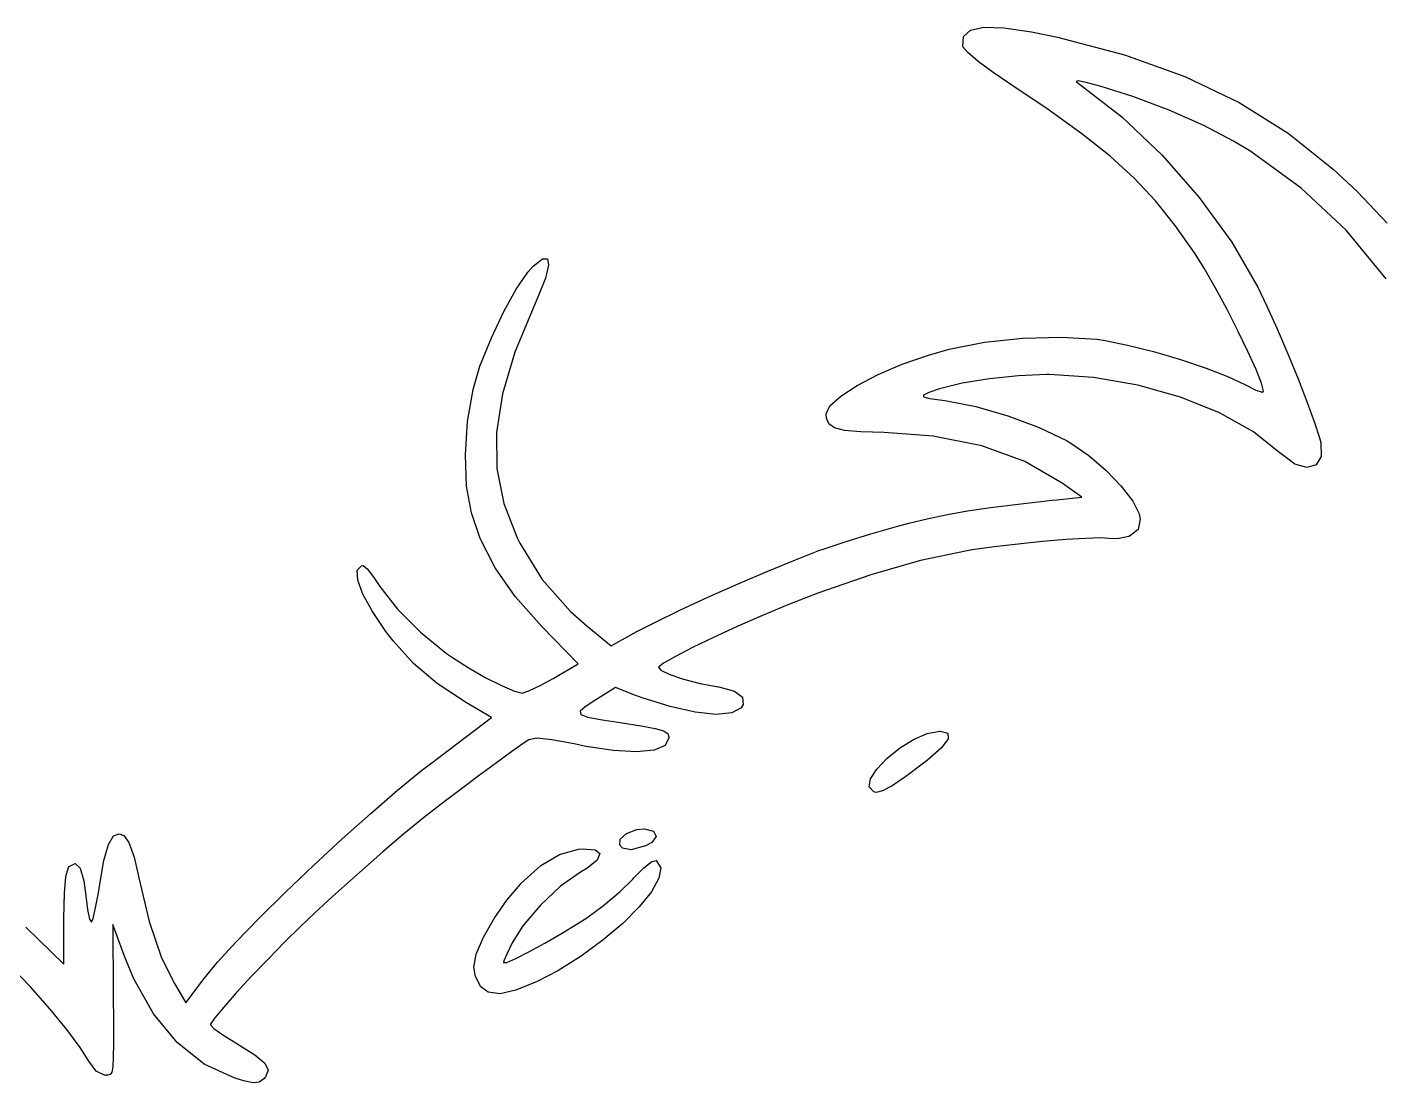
# Model space of a CAD drawing. Header units: inches. Extents: x 3.93 to 7.4, y -5.66 to -1.55.
# Drawn here: x 5.3445 to 5.5126, y -4.603 to -4.4723 of the extents above; entities that cross this region are included whole.
import ezdxf

# ---------------------------------------------------------------- set-up
doc = ezdxf.new("R2010")
doc.units = ezdxf.units.IN
doc.header["$MEASUREMENT"] = 0
doc.layers.add('F.Silkscreen', color=41, linetype='CONTINUOUS', true_color=0xf2eda1)

msp = doc.modelspace()

# ---------------------------------------------------------------- linework, layer by layer
at = {"layer": 'F.Silkscreen', "linetype": 'CONTINUOUS'}
for p, q in [((5.46131, -4.47269), (5.46297, -4.47233)), ((5.46297, -4.47233), (5.46547, -4.4724)), ((5.46547, -4.4724), (5.46886, -4.4729)), ((5.46036, -4.47473), (5.46045, -4.47349)), ((5.46045, -4.47349), (5.46131, -4.47269)), ((5.46886, -4.4729), (5.4721, -4.47358)), ((5.4721, -4.47358), (5.4804, -4.47578)), ((5.46038, -4.47479), (5.46036, -4.47473)), ((5.46098, -4.47549), (5.46038, -4.47479)), ((5.46228, -4.47659), (5.46098, -4.47549)), ((5.4804, -4.47578), (5.48785, -4.47846)), ((5.46412, -4.47795), (5.46228, -4.47659)), ((5.46632, -4.47945), (5.46412, -4.47795)), ((5.47464, -4.47897), (5.47441, -4.47905)), ((5.47441, -4.47905), (5.47482, -4.4794)), ((5.47563, -4.47918), (5.47464, -4.47897)), ((5.47752, -4.47969), (5.47563, -4.47918)), ((5.48785, -4.47846), (5.49457, -4.48166)), ((5.47096, -4.48255), (5.46632, -4.47945)), ((5.47482, -4.4794), (5.47499, -4.47952)), ((5.47499, -4.47952), (5.48008, -4.48345)), ((5.48143, -4.48091), (5.47752, -4.47969)), ((5.47511, -4.48553), (5.47096, -4.48255)), ((5.48592, -4.48261), (5.48143, -4.48091)), ((5.49457, -4.48166), (5.50066, -4.48545)), ((5.48008, -4.48345), (5.48504, -4.48817)), ((5.49021, -4.48451), (5.48592, -4.48261)), ((5.4786, -4.48831), (5.47511, -4.48553)), ((5.49388, -4.48643), (5.49021, -4.48451)), ((5.50066, -4.48545), (5.50624, -4.4899)), ((5.49603, -4.48774), (5.49388, -4.48643)), ((5.48159, -4.49104), (5.4786, -4.48831)), ((5.48504, -4.48817), (5.48965, -4.49343)), ((5.50226, -4.49226), (5.49603, -4.48774)), ((5.50624, -4.4899), (5.50919, -4.49269)), ((5.48423, -4.49385), (5.48159, -4.49104)), ((5.50783, -4.49749), (5.50226, -4.49226)), ((5.48666, -4.49688), (5.48423, -4.49385)), ((5.48965, -4.49343), (5.49368, -4.49897)), ((5.50919, -4.49269), (5.5129, -4.49662)), ((5.48904, -4.50027), (5.48666, -4.49688)), ((5.51277, -4.50349), (5.50783, -4.49749)), ((5.49368, -4.49897), (5.4969, -4.50452)), ((5.40719, -4.50194), (5.40835, -4.50104)), ((5.40835, -4.50104), (5.40898, -4.50101)), ((5.40898, -4.50101), (5.4091, -4.50182)), ((5.49024, -4.50219), (5.48904, -4.50027)), ((5.40508, -4.50477), (5.40653, -4.50268)), ((5.40653, -4.50268), (5.40719, -4.50194)), ((5.4091, -4.50182), (5.4087, -4.50342)), ((5.49161, -4.50458), (5.49024, -4.50219)), ((5.4087, -4.50342), (5.40778, -4.50577)), ((5.40354, -4.50754), (5.40508, -4.50477)), ((5.40778, -4.50577), (5.4073, -4.50684)), ((5.49304, -4.50723), (5.49161, -4.50458)), ((5.4969, -4.50452), (5.49802, -4.50687)), ((5.40201, -4.5108), (5.40354, -4.50754)), ((5.4073, -4.50684), (5.40493, -4.51256)), ((5.49442, -4.50993), (5.49304, -4.50723)), ((5.49802, -4.50687), (5.49929, -4.50969)), ((5.4006, -4.51431), (5.40201, -4.5108)), ((5.46304, -4.51134), (5.46782, -4.51083)), ((5.46782, -4.51083), (5.4726, -4.51071)), ((5.4726, -4.51071), (5.47695, -4.51098)), ((5.47695, -4.51098), (5.47799, -4.51113)), ((5.47799, -4.51113), (5.48077, -4.51169)), ((5.49566, -4.51249), (5.49442, -4.50993)), ((5.49929, -4.50969), (5.5006, -4.51277)), ((5.40493, -4.51256), (5.40337, -4.51774)), ((5.45611, -4.51294), (5.45869, -4.51219)), ((5.45869, -4.51219), (5.46304, -4.51134)), ((5.48077, -4.51169), (5.48398, -4.51251)), ((5.48398, -4.51251), (5.48732, -4.5135)), ((5.49667, -4.51472), (5.49566, -4.51249)), ((5.5006, -4.51277), (5.50187, -4.51588)), ((5.39975, -4.51721), (5.4006, -4.51431)), ((5.44989, -4.51536), (5.45288, -4.51408)), ((5.45288, -4.51408), (5.45611, -4.51294)), ((5.48732, -4.5135), (5.49051, -4.51457)), ((5.4473, -4.5167), (5.44989, -4.51536)), ((5.46368, -4.51587), (5.46031, -4.51642)), ((5.46726, -4.51549), (5.46368, -4.51587)), ((5.47073, -4.51536), (5.46726, -4.51549)), ((5.47105, -4.51536), (5.47073, -4.51536)), ((5.47657, -4.51572), (5.47105, -4.51536)), ((5.48206, -4.51667), (5.47657, -4.51572)), ((5.49051, -4.51457), (5.49327, -4.51564)), ((5.49327, -4.51564), (5.49529, -4.5166)), ((5.49734, -4.51642), (5.49667, -4.51472)), ((5.50187, -4.51588), (5.50301, -4.5188)), ((5.39906, -4.52118), (5.39975, -4.51721)), ((5.40337, -4.51774), (5.40263, -4.52252)), ((5.44526, -4.51801), (5.4473, -4.5167)), ((5.45615, -4.51758), (5.45551, -4.51789)), ((5.45747, -4.51712), (5.45615, -4.51758)), ((5.46031, -4.51642), (5.45747, -4.51712)), ((5.48731, -4.51816), (5.48206, -4.51667)), ((5.49529, -4.5166), (5.49536, -4.51664)), ((5.49536, -4.51664), (5.49663, -4.51728)), ((5.49663, -4.51728), (5.49744, -4.51751)), ((5.49759, -4.51741), (5.49734, -4.51642)), ((5.49744, -4.51751), (5.49759, -4.51741)), ((5.44346, -4.52022), (5.44393, -4.51921)), ((5.44393, -4.51921), (5.44526, -4.51801)), ((5.45551, -4.51789), (5.45549, -4.51812)), ((5.45549, -4.51812), (5.45623, -4.51831)), ((5.45623, -4.51831), (5.45784, -4.51854)), ((5.45784, -4.51854), (5.4584, -4.51861)), ((5.4584, -4.51861), (5.462, -4.51929)), ((5.462, -4.51929), (5.46596, -4.52044)), ((5.49214, -4.5201), (5.48731, -4.51816)), ((5.50301, -4.5188), (5.50392, -4.5213)), ((5.39879, -4.52529), (5.39906, -4.52118)), ((5.44349, -4.52073), (5.44346, -4.52022)), ((5.44378, -4.52146), (5.44349, -4.52073)), ((5.46596, -4.52044), (5.46984, -4.5219)), ((5.49634, -4.52244), (5.49214, -4.5201)), ((5.40263, -4.52252), (5.40269, -4.527)), ((5.44447, -4.52195), (5.44378, -4.52146)), ((5.44574, -4.52226), (5.44447, -4.52195)), ((5.44775, -4.52244), (5.44574, -4.52226)), ((5.45064, -4.52254), (5.44775, -4.52244)), ((5.45669, -4.52299), (5.45064, -4.52254)), ((5.46984, -4.5219), (5.47319, -4.52352)), ((5.49972, -4.52512), (5.49634, -4.52244)), ((5.50392, -4.5213), (5.50453, -4.52317)), ((5.46273, -4.52419), (5.45669, -4.52299)), ((5.46807, -4.52613), (5.46273, -4.52419)), ((5.47319, -4.52352), (5.47373, -4.52384)), ((5.47373, -4.52384), (5.47597, -4.52539)), ((5.50453, -4.52317), (5.50468, -4.52375)), ((5.50468, -4.52375), (5.50474, -4.52548)), ((5.39894, -4.52918), (5.39879, -4.52529)), ((5.47268, -4.52878), (5.46807, -4.52613)), ((5.47597, -4.52539), (5.47811, -4.52723)), ((5.49978, -4.52518), (5.49972, -4.52512)), ((5.50148, -4.52643), (5.49978, -4.52518)), ((5.50474, -4.52548), (5.50412, -4.52653)), ((5.40269, -4.527), (5.40355, -4.5313)), ((5.47811, -4.52723), (5.47998, -4.52917)), ((5.50298, -4.52686), (5.50148, -4.52643)), ((5.50412, -4.52653), (5.50298, -4.52686)), ((5.39954, -4.53248), (5.39894, -4.52918)), ((5.47512, -4.53051), (5.47268, -4.52878)), ((5.47998, -4.52917), (5.48141, -4.53103)), ((5.40355, -4.5313), (5.4052, -4.53555)), ((5.46722, -4.53138), (5.47143, -4.53091)), ((5.47143, -4.53091), (5.47203, -4.53084)), ((5.47203, -4.53084), (5.47512, -4.53051)), ((5.48141, -4.53103), (5.48222, -4.53261)), ((5.40064, -4.53566), (5.39954, -4.53248)), ((5.45614, -4.53317), (5.45848, -4.53267)), ((5.45848, -4.53267), (5.46097, -4.53223)), ((5.46097, -4.53223), (5.4638, -4.53181)), ((5.4638, -4.53181), (5.46722, -4.53138)), ((5.48222, -4.53261), (5.48235, -4.53327)), ((5.44898, -4.53509), (5.45217, -4.53418)), ((5.45217, -4.53418), (5.4537, -4.53377)), ((5.4537, -4.53377), (5.45614, -4.53317)), ((5.48209, -4.53455), (5.48114, -4.53529)), ((5.48235, -4.53327), (5.48209, -4.53455)), ((5.40247, -4.53929), (5.40064, -4.53566)), ((5.4052, -4.53555), (5.40554, -4.53624)), ((5.40554, -4.53624), (5.4083, -4.54074)), ((5.44319, -4.53693), (5.44582, -4.53606)), ((5.44582, -4.53606), (5.44898, -4.53509)), ((5.46723, -4.53633), (5.46426, -4.53668)), ((5.47025, -4.53602), (5.46723, -4.53633)), ((5.47311, -4.53578), (5.47025, -4.53602)), ((5.47557, -4.53563), (5.47311, -4.53578)), ((5.47744, -4.53558), (5.47557, -4.53563)), ((5.47847, -4.53566), (5.47744, -4.53558)), ((5.47951, -4.53569), (5.47847, -4.53566)), ((5.48092, -4.53538), (5.47951, -4.53569)), ((5.48114, -4.53529), (5.48092, -4.53538)), ((5.43967, -4.53827), (5.44257, -4.53715)), ((5.44257, -4.53715), (5.44319, -4.53693)), ((5.4607, -4.5372), (5.45514, -4.53839)), ((5.46155, -4.53706), (5.4607, -4.5372)), ((5.46426, -4.53668), (5.46155, -4.53706)), ((5.38538, -4.53958), (5.38592, -4.53903)), ((5.38546, -4.54079), (5.38538, -4.53958)), ((5.38592, -4.53903), (5.38613, -4.53901)), ((5.38613, -4.53901), (5.38663, -4.53942)), ((5.38663, -4.53942), (5.38747, -4.54048)), ((5.40496, -4.54283), (5.40247, -4.53929)), ((5.43255, -4.54126), (5.43625, -4.53968)), ((5.43625, -4.53968), (5.43967, -4.53827)), ((5.45514, -4.53839), (5.44898, -4.54015)), ((5.3861, -4.54254), (5.38546, -4.54079)), ((5.38747, -4.54048), (5.38822, -4.54159)), ((5.4083, -4.54074), (5.41181, -4.54469)), ((5.42882, -4.54292), (5.43255, -4.54126)), ((5.44898, -4.54015), (5.44243, -4.54242)), ((5.38728, -4.5447), (5.3861, -4.54254)), ((5.38822, -4.54159), (5.39039, -4.5444)), ((5.40826, -4.54654), (5.40496, -4.54283)), ((5.42533, -4.54453), (5.42882, -4.54292)), ((5.44243, -4.54242), (5.43872, -4.54386)), ((5.38894, -4.54716), (5.38728, -4.5447)), ((5.39039, -4.5444), (5.39324, -4.54726)), ((5.41181, -4.54469), (5.41383, -4.54648)), ((5.42231, -4.54599), (5.42533, -4.54453)), ((5.43872, -4.54386), (5.43558, -4.54517)), ((5.42002, -4.54718), (5.42231, -4.54599)), ((5.43558, -4.54517), (5.43245, -4.54654)), ((5.38985, -4.54833), (5.38894, -4.54716)), ((5.39324, -4.54726), (5.39646, -4.54988)), ((5.41276, -4.55117), (5.40826, -4.54654)), ((5.41383, -4.54648), (5.41683, -4.54895)), ((5.41683, -4.54895), (5.42002, -4.54718)), ((5.4295, -4.54789), (5.4269, -4.54915)), ((5.43245, -4.54654), (5.4295, -4.54789)), ((5.39239, -4.55114), (5.38985, -4.54833)), ((5.4269, -4.54915), (5.42479, -4.55024)), ((5.39532, -4.5536), (5.39239, -4.55114)), ((5.39646, -4.54988), (5.39719, -4.5504)), ((5.39719, -4.5504), (5.39915, -4.55164)), ((5.40968, -4.55298), (5.41276, -4.55117)), ((5.42334, -4.55108), (5.42272, -4.55157)), ((5.42479, -4.55024), (5.42334, -4.55108)), ((5.39915, -4.55164), (5.40126, -4.55284)), ((5.40126, -4.55284), (5.40325, -4.55385)), ((5.40806, -4.55387), (5.40968, -4.55298)), ((5.42272, -4.55157), (5.42301, -4.55197)), ((5.42301, -4.55197), (5.4241, -4.55249)), ((5.4241, -4.55249), (5.4258, -4.55305)), ((5.4258, -4.55305), (5.42786, -4.55359)), ((5.39894, -4.55598), (5.39532, -4.5536)), ((5.40325, -4.55385), (5.40486, -4.55454)), ((5.40486, -4.55454), (5.40582, -4.55478)), ((5.40582, -4.55478), (5.40665, -4.55453)), ((5.40665, -4.55453), (5.40806, -4.55387)), ((5.41739, -4.55411), (5.41484, -4.5557)), ((5.41978, -4.55503), (5.41739, -4.55411)), ((5.42786, -4.55359), (5.43008, -4.55402)), ((5.43008, -4.55402), (5.43017, -4.55403)), ((5.43017, -4.55403), (5.43209, -4.55454)), ((5.43209, -4.55454), (5.43312, -4.55529)), ((5.40201, -4.55782), (5.39894, -4.55598)), ((5.41362, -4.55649), (5.41301, -4.55704)), ((5.41484, -4.5557), (5.41362, -4.55649)), ((5.4207, -4.55537), (5.41978, -4.55503)), ((5.42414, -4.55646), (5.4207, -4.55537)), ((5.42723, -4.55715), (5.42414, -4.55646)), ((5.4332, -4.55621), (5.43294, -4.55662)), ((5.43312, -4.55529), (5.4332, -4.55621)), ((5.39448, -4.56353), (5.40201, -4.55782)), ((5.41301, -4.55704), (5.41309, -4.55745)), ((5.41309, -4.55745), (5.41396, -4.55777)), ((5.41396, -4.55777), (5.41571, -4.5581)), ((5.41571, -4.5581), (5.41796, -4.55845)), ((5.42983, -4.55742), (5.42723, -4.55715)), ((5.43178, -4.55725), (5.42983, -4.55742)), ((5.43294, -4.55662), (5.43178, -4.55725)), ((5.41796, -4.55845), (5.42056, -4.55885)), ((5.42056, -4.55885), (5.42229, -4.55918)), ((5.42229, -4.55918), (5.42333, -4.55948)), ((5.42333, -4.55948), (5.42384, -4.5598)), ((5.42384, -4.5598), (5.424, -4.56021)), ((5.45425, -4.56055), (5.45597, -4.5598)), ((5.45597, -4.5598), (5.45754, -4.55951)), ((5.45754, -4.55951), (5.45755, -4.55951)), ((5.45755, -4.55951), (5.45851, -4.55975)), ((5.45851, -4.55975), (5.45856, -4.56045)), ((5.40593, -4.56104), (5.40453, -4.56203)), ((5.40666, -4.56056), (5.40593, -4.56104)), ((5.40763, -4.56039), (5.40666, -4.56056)), ((5.40948, -4.56056), (5.40763, -4.56039)), ((5.41225, -4.56109), (5.40948, -4.56056)), ((5.4137, -4.56139), (5.41225, -4.56109)), ((5.41714, -4.56191), (5.4137, -4.56139)), ((5.42352, -4.56126), (5.42215, -4.56184)), ((5.424, -4.56032), (5.42352, -4.56126)), ((5.424, -4.56021), (5.424, -4.56032)), ((5.45253, -4.56162), (5.45425, -4.56055)), ((5.45772, -4.56157), (5.456, -4.56308)), ((5.45856, -4.56045), (5.45772, -4.56157)), ((5.40453, -4.56203), (5.40263, -4.56342)), ((5.41999, -4.56206), (5.41714, -4.56191)), ((5.42215, -4.56184), (5.41999, -4.56206)), ((5.44973, -4.5642), (5.45098, -4.56289)), ((5.45098, -4.56289), (5.45253, -4.56162)), ((5.456, -4.56308), (5.45567, -4.56334)), ((5.39039, -4.56682), (5.39337, -4.56438)), ((5.39337, -4.56438), (5.39448, -4.56353)), ((5.40263, -4.56342), (5.40039, -4.56507)), ((5.44894, -4.56542), (5.44973, -4.5642)), ((5.45567, -4.56334), (5.45331, -4.5651)), ((5.39896, -4.56614), (5.39616, -4.56826)), ((5.40039, -4.56507), (5.39896, -4.56614)), ((5.44877, -4.56641), (5.44894, -4.56542)), ((5.44936, -4.56703), (5.44877, -4.56641)), ((5.45161, -4.56626), (5.45044, -4.5669)), ((5.45331, -4.5651), (5.45161, -4.56626)), ((5.38707, -4.56968), (5.39039, -4.56682)), ((5.39616, -4.56826), (5.39362, -4.57025)), ((5.44966, -4.56708), (5.44936, -4.56703)), ((5.45044, -4.5669), (5.44966, -4.56708)), ((5.38355, -4.57283), (5.38707, -4.56968)), ((5.39362, -4.57025), (5.39115, -4.57227)), ((5.42002, -4.5717), (5.42095, -4.5716)), ((5.42095, -4.5716), (5.4221, -4.57188)), ((5.3546, -4.57355), (5.35522, -4.57247)), ((5.35522, -4.57247), (5.35595, -4.5722)), ((5.35595, -4.5722), (5.35652, -4.57243)), ((5.35652, -4.57243), (5.35715, -4.57329)), ((5.35715, -4.57329), (5.35778, -4.57512)), ((5.37999, -4.57613), (5.38355, -4.57283)), ((5.39115, -4.57227), (5.38857, -4.57446)), ((5.41791, -4.57363), (5.41795, -4.57289)), ((5.41795, -4.57289), (5.41875, -4.57218)), ((5.41875, -4.57218), (5.42002, -4.5717)), ((5.42186, -4.5733), (5.42108, -4.57372)), ((5.42241, -4.57254), (5.42186, -4.5733)), ((5.4221, -4.57188), (5.42241, -4.57254)), ((5.35405, -4.57551), (5.3546, -4.57355)), ((5.38857, -4.57446), (5.3857, -4.57699)), ((5.40813, -4.57615), (5.41045, -4.57476)), ((5.41045, -4.57476), (5.41279, -4.57413)), ((5.41279, -4.57413), (5.41334, -4.57408)), ((5.41334, -4.57408), (5.41487, -4.57418)), ((5.41487, -4.57418), (5.41545, -4.57467)), ((5.41545, -4.57467), (5.41511, -4.57547)), ((5.41824, -4.57398), (5.41791, -4.57363)), ((5.41932, -4.57419), (5.41824, -4.57398)), ((5.42108, -4.57372), (5.41932, -4.57419)), ((5.34935, -4.57748), (5.34966, -4.57638)), ((5.34966, -4.57638), (5.34976, -4.57626)), ((5.34976, -4.57626), (5.3505, -4.57588)), ((5.3505, -4.57588), (5.35109, -4.57646)), ((5.35109, -4.57646), (5.35154, -4.57802)), ((5.35354, -4.57844), (5.35405, -4.57551)), ((5.35778, -4.57512), (5.35836, -4.57768)), ((5.37651, -4.57944), (5.37999, -4.57613)), ((5.40563, -4.57841), (5.40813, -4.57615)), ((5.41385, -4.5765), (5.41306, -4.57697)), ((5.41511, -4.57547), (5.41385, -4.5765)), ((5.4197, -4.57764), (5.4209, -4.57641)), ((5.4209, -4.57641), (5.42189, -4.57566)), ((5.42189, -4.57566), (5.4224, -4.57553)), ((5.4224, -4.57553), (5.42297, -4.57641)), ((5.42297, -4.57641), (5.42275, -4.57772)), ((5.34916, -4.57956), (5.34935, -4.57748)), ((5.35154, -4.57802), (5.3518, -4.5799)), ((5.35836, -4.57768), (5.35963, -4.58309)), ((5.3857, -4.57699), (5.38236, -4.57999)), ((5.41306, -4.57697), (5.41058, -4.57871)), ((5.41794, -4.57936), (5.41954, -4.57781)), ((5.41954, -4.57781), (5.4197, -4.57764)), ((5.42275, -4.57772), (5.42182, -4.57938)), ((5.3491, -4.58264), (5.34916, -4.57956)), ((5.3518, -4.5799), (5.35203, -4.5816)), ((5.35302, -4.58139), (5.35337, -4.57952)), ((5.35337, -4.57952), (5.35354, -4.57844)), ((5.37328, -4.58264), (5.37651, -4.57944)), ((5.38236, -4.57999), (5.38013, -4.58202)), ((5.40393, -4.58041), (5.40561, -4.57843)), ((5.40561, -4.57843), (5.40563, -4.57841)), ((5.41058, -4.57871), (5.40808, -4.58104)), ((5.41589, -4.58107), (5.41794, -4.57936)), ((5.42182, -4.57938), (5.4203, -4.58127)), ((5.35203, -4.5816), (5.35228, -4.58278)), ((5.35271, -4.58268), (5.35302, -4.58139)), ((5.40236, -4.58269), (5.40393, -4.58041)), ((5.40808, -4.58104), (5.40591, -4.58362)), ((5.41381, -4.5826), (5.41589, -4.58107)), ((5.4203, -4.58127), (5.41827, -4.5833)), ((5.3491, -4.58836), (5.3491, -4.58264)), ((5.35228, -4.58278), (5.35249, -4.58317)), ((5.35249, -4.58317), (5.35271, -4.58268)), ((5.35664, -4.5875), (5.35515, -4.58343)), ((5.35515, -4.58343), (5.3552, -4.5921)), ((5.35963, -4.58309), (5.36119, -4.58757)), ((5.37043, -4.58557), (5.37328, -4.58264)), ((5.38013, -4.58202), (5.37837, -4.58368)), ((5.40105, -4.58502), (5.40236, -4.58269)), ((5.4107, -4.58456), (5.41271, -4.58332)), ((5.41271, -4.58332), (5.41381, -4.5826)), ((5.41827, -4.5833), (5.41585, -4.58536)), ((5.34437, -4.58376), (5.3491, -4.58836)), ((5.37837, -4.58368), (5.37639, -4.58564)), ((5.40015, -4.58712), (5.40105, -4.58502)), ((5.40591, -4.58362), (5.4046, -4.5857)), ((5.40862, -4.58577), (5.4107, -4.58456)), ((5.3681, -4.58811), (5.37043, -4.58557)), ((5.37639, -4.58564), (5.37432, -4.58776)), ((5.4046, -4.5857), (5.40395, -4.58704)), ((5.40666, -4.58683), (5.40862, -4.58577)), ((5.41585, -4.58536), (5.41313, -4.58735)), ((5.35774, -4.59016), (5.35664, -4.5875)), ((5.36119, -4.58757), (5.36277, -4.59076)), ((5.36644, -4.59012), (5.3681, -4.58811)), ((5.37432, -4.58776), (5.37229, -4.5899)), ((5.39982, -4.58872), (5.40015, -4.58712)), ((5.40355, -4.58796), (5.4035, -4.58815)), ((5.4035, -4.58815), (5.40392, -4.58813)), ((5.40395, -4.58704), (5.40355, -4.58796)), ((5.40392, -4.58813), (5.40503, -4.58765)), ((5.40503, -4.58765), (5.40666, -4.58683)), ((5.41313, -4.58735), (5.41022, -4.58917)), ((5.34495, -4.59118), (5.34245, -4.58855)), ((5.36417, -4.59314), (5.36644, -4.59012)), ((5.37229, -4.5899), (5.37043, -4.59192)), ((5.40003, -4.58989), (5.39982, -4.58872)), ((5.40069, -4.59114), (5.40003, -4.58989)), ((5.41022, -4.58917), (5.40767, -4.5905)), ((5.34734, -4.59388), (5.34495, -4.59118)), ((5.36019, -4.59452), (5.35774, -4.59016)), ((5.36277, -4.59076), (5.36417, -4.59314)), ((5.40163, -4.59183), (5.40069, -4.59114)), ((5.40308, -4.59203), (5.40163, -4.59183)), ((5.40504, -4.59159), (5.40308, -4.59203)), ((5.40767, -4.5905), (5.40504, -4.59159)), ((5.3552, -4.5921), (5.35522, -4.59558)), ((5.37043, -4.59192), (5.36889, -4.59367)), ((5.34945, -4.59644), (5.34734, -4.59388)), ((5.36311, -4.59806), (5.36019, -4.59452)), ((5.36778, -4.595), (5.36726, -4.59578)), ((5.36889, -4.59367), (5.36778, -4.595)), ((5.35112, -4.59867), (5.34945, -4.59644)), ((5.35522, -4.59558), (5.35523, -4.59814)), ((5.36726, -4.59578), (5.36723, -4.59587)), ((5.36723, -4.59587), (5.36766, -4.59631)), ((5.36766, -4.59631), (5.36877, -4.5971)), ((5.35523, -4.59814), (5.35521, -4.59993)), ((5.36645, -4.60072), (5.36311, -4.59806)), ((5.36877, -4.5971), (5.37036, -4.59808)), ((5.37036, -4.59808), (5.37063, -4.59824)), ((5.37063, -4.59824), (5.37275, -4.59956)), ((5.35219, -4.60038), (5.35112, -4.59867)), ((5.35521, -4.59993), (5.35515, -4.60108)), ((5.37275, -4.59956), (5.37397, -4.6006)), ((5.35308, -4.6016), (5.35219, -4.60038)), ((5.35411, -4.60209), (5.35308, -4.6016)), ((5.35502, -4.60173), (5.35482, -4.60203)), ((5.35515, -4.60108), (5.35502, -4.60173)), ((5.37016, -4.60243), (5.36645, -4.60072)), ((5.37397, -4.6006), (5.37438, -4.60148)), ((5.37438, -4.60148), (5.37405, -4.60231)), ((5.35414, -4.60209), (5.35411, -4.60209)), ((5.35453, -4.6021), (5.35414, -4.60209)), ((5.35482, -4.60203), (5.35453, -4.6021)), ((5.37132, -4.60279), (5.37016, -4.60243)), ((5.37254, -4.60305), (5.37132, -4.60279)), ((5.37327, -4.60297), (5.37254, -4.60305)), ((5.37383, -4.60255), (5.37327, -4.60297)), ((5.37405, -4.60231), (5.37383, -4.60255))]:
    msp.add_line(p, q, dxfattribs=at)

doc.saveas('drawing.dxf')
